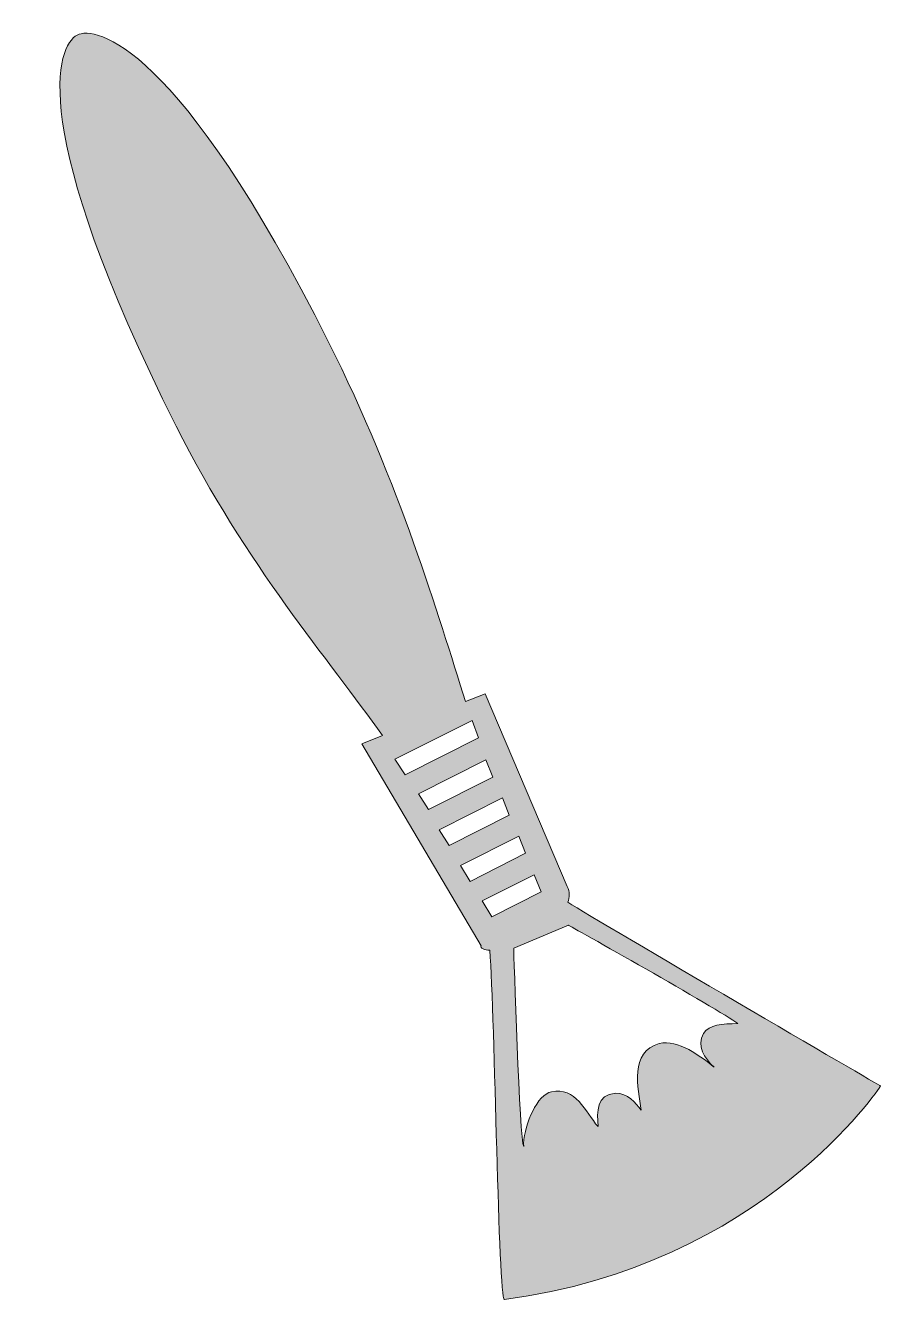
# Model space of a CAD drawing. Header units: inches. Extents: x -3 to 66, y 0 to 102.
import ezdxf

# ---------------------------------------------------------------- set-up
doc = ezdxf.new("R2010")
doc.units = ezdxf.units.IN
doc.header["$MEASUREMENT"] = 0
doc.layers.add('Layer 1', color=7, linetype='Continuous')

msp = doc.modelspace()

# ---------------------------------------------------------------- hatches: boundary and pattern name
at = {"layer": 'Layer 1', "true_color": 0x461566}
h = msp.add_hatch(color=209, dxfattribs=at)
h.dxf.hatch_style = 2
edge = h.paths.add_edge_path()
edge.add_spline(control_points=[(40.74, 31.87), (40.9, 32.28), (40.91, 32.71), (40.7, 33.14), (40.7, 33.14), (34.11, 48.6), (34.11, 48.6), (34.11, 48.6), (32.55, 47.97), (32.55, 47.97), (30.29, 55.01), (27.34, 65.32), (21.56, 76.81), (9.47, 100.83), (2.86, 102.22), (1.38, 101.45), (-0.22, 100.62), (-2.76, 94.09), (9.33, 70.07), (14.96, 58.88), (21.64, 51.27), (25.88, 45.26), (25.88, 45.26), (24.21, 44.59), (24.21, 44.59), (24.21, 44.59), (33.79, 28.37), (33.79, 28.37), (33.7, 28.16), (34.06, 28.06), (34.49, 28.02), (34.9, 22.71), (35.17, 0.03), (35.66, 0), (56.41, 2.74), (65.84, 17.13), (65.84, 17.13), (65.84, 17.13), (43.58, 30.11), (40.74, 31.87)], knot_values=[0, 0, 0, 0, 1, 1, 1, 2, 2, 2, 3, 3, 3, 4, 4, 4, 5, 5, 5, 6, 6, 6, 7, 7, 7, 8, 8, 8, 9, 9, 9, 10, 10, 10, 11, 11, 11, 12, 12, 12, 13, 13, 13, 13], degree=3, periodic=1)
h.paths.add_polyline_path([(26.88, 43.35), (33.07, 46.47), (33.58, 45.07), (27.69, 42.1)])
h.paths.add_polyline_path([(28.76, 40.57), (34.18, 43.31), (34.72, 41.92), (29.56, 39.31)])
h.paths.add_polyline_path([(30.44, 37.69), (35.5, 40.24), (36.04, 38.86), (31.23, 36.43)])
h.paths.add_polyline_path([(32.91, 33.55), (32.13, 34.82), (36.81, 37.18), (37.36, 35.8)])
h.paths.add_polyline_path([(38.04, 34.07), (38.61, 32.7), (34.66, 30.7), (33.89, 31.98)])
edge = h.paths.add_edge_path()
edge.add_spline(control_points=[(52.49, 18.64), (51.42, 19.49), (49.58, 20.94), (48.08, 20.53), (45.7, 19.88), (46.38, 16.98), (46.62, 15.2), (46.2, 15.76), (45.51, 16.59), (44.6, 16.55), (43, 16.47), (43.11, 15.06), (43.17, 13.88), (42.15, 15.05), (41.38, 17.1), (39.43, 16.67), (38.29, 16.42), (37.32, 14.17), (37.19, 12.52), (37.19, 12.52), (37.22, 12.29), (37.22, 12.29), (36.86, 12.54), (36.41, 28.18), (36.41, 28.18), (36.41, 28.18), (40.79, 30.04), (40.79, 30.04), (40.79, 30.04), (52.84, 23.29), (54.39, 22.14), (53.15, 22.13), (52.07, 22.07), (51.64, 21.34), (51.06, 20.35), (51.71, 19.34), (52.49, 18.64)], knot_values=[0, 0, 0, 0, 1, 1, 1, 2, 2, 2, 3, 3, 3, 4, 4, 4, 5, 5, 5, 6, 6, 6, 7, 7, 7, 8, 8, 8, 9, 9, 9, 10, 10, 10, 11, 11, 11, 12, 12, 12, 12], degree=3, periodic=1)

# ---------------------------------------------------------------- linework, layer by layer
at = {"layer": 'Layer 1', "lineweight": 0}
for points in [[(26.88, 43.35), (33.07, 46.47), (33.58, 45.07), (27.69, 42.1), (26.88, 43.35)], [(28.76, 40.57), (34.18, 43.31), (34.72, 41.92), (29.56, 39.31), (28.76, 40.57)], [(30.44, 37.69), (35.5, 40.24), (36.04, 38.86), (31.23, 36.43), (30.44, 37.69)], [(32.91, 33.55), (32.13, 34.82), (36.81, 37.18), (37.36, 35.8), (32.91, 33.55)], [(38.04, 34.07), (38.61, 32.7), (34.66, 30.7), (33.89, 31.98), (38.04, 34.07)]]:
    msp.add_lwpolyline(points, dxfattribs=at)
for points, knots in [([(40.74, 31.87), (40.9, 32.28), (40.91, 32.71), (40.7, 33.14), (40.7, 33.14), (34.11, 48.6), (34.11, 48.6), (34.11, 48.6), (32.55, 47.97), (32.55, 47.97), (30.29, 55.01), (27.34, 65.32), (21.56, 76.81), (9.47, 100.83), (2.86, 102.22), (1.38, 101.45), (-0.22, 100.62), (-2.76, 94.09), (9.33, 70.07), (14.96, 58.88), (21.64, 51.27), (25.88, 45.26), (25.88, 45.26), (24.21, 44.59), (24.21, 44.59), (24.21, 44.59), (33.79, 28.37), (33.79, 28.37), (33.7, 28.16), (34.06, 28.06), (34.49, 28.02), (34.9, 22.71), (35.17, 0.03), (35.66, 0), (56.41, 2.74), (65.84, 17.13), (65.84, 17.13), (65.84, 17.13), (43.58, 30.11), (40.74, 31.87)], [0, 0, 0, 0, 1, 1, 1, 2, 2, 2, 3, 3, 3, 4, 4, 4, 5, 5, 5, 6, 6, 6, 7, 7, 7, 8, 8, 8, 9, 9, 9, 10, 10, 10, 11, 11, 11, 12, 12, 12, 13, 13, 13, 13]), ([(52.49, 18.64), (51.42, 19.49), (49.58, 20.94), (48.08, 20.53), (45.7, 19.88), (46.38, 16.98), (46.62, 15.2), (46.2, 15.76), (45.51, 16.59), (44.6, 16.55), (43, 16.47), (43.11, 15.06), (43.17, 13.88), (42.15, 15.05), (41.38, 17.1), (39.43, 16.67), (38.29, 16.42), (37.32, 14.17), (37.19, 12.52), (37.19, 12.52), (37.22, 12.29), (37.22, 12.29), (36.86, 12.54), (36.41, 28.18), (36.41, 28.18), (36.41, 28.18), (40.79, 30.04), (40.79, 30.04), (40.79, 30.04), (52.84, 23.29), (54.39, 22.14), (53.15, 22.13), (52.07, 22.07), (51.64, 21.34), (51.06, 20.35), (51.71, 19.34), (52.49, 18.64)], [0, 0, 0, 0, 1, 1, 1, 2, 2, 2, 3, 3, 3, 4, 4, 4, 5, 5, 5, 6, 6, 6, 7, 7, 7, 8, 8, 8, 9, 9, 9, 10, 10, 10, 11, 11, 11, 12, 12, 12, 12])]:
    msp.add_open_spline(points, degree=3, knots=knots, dxfattribs=at)

doc.saveas('drawing.dxf')
